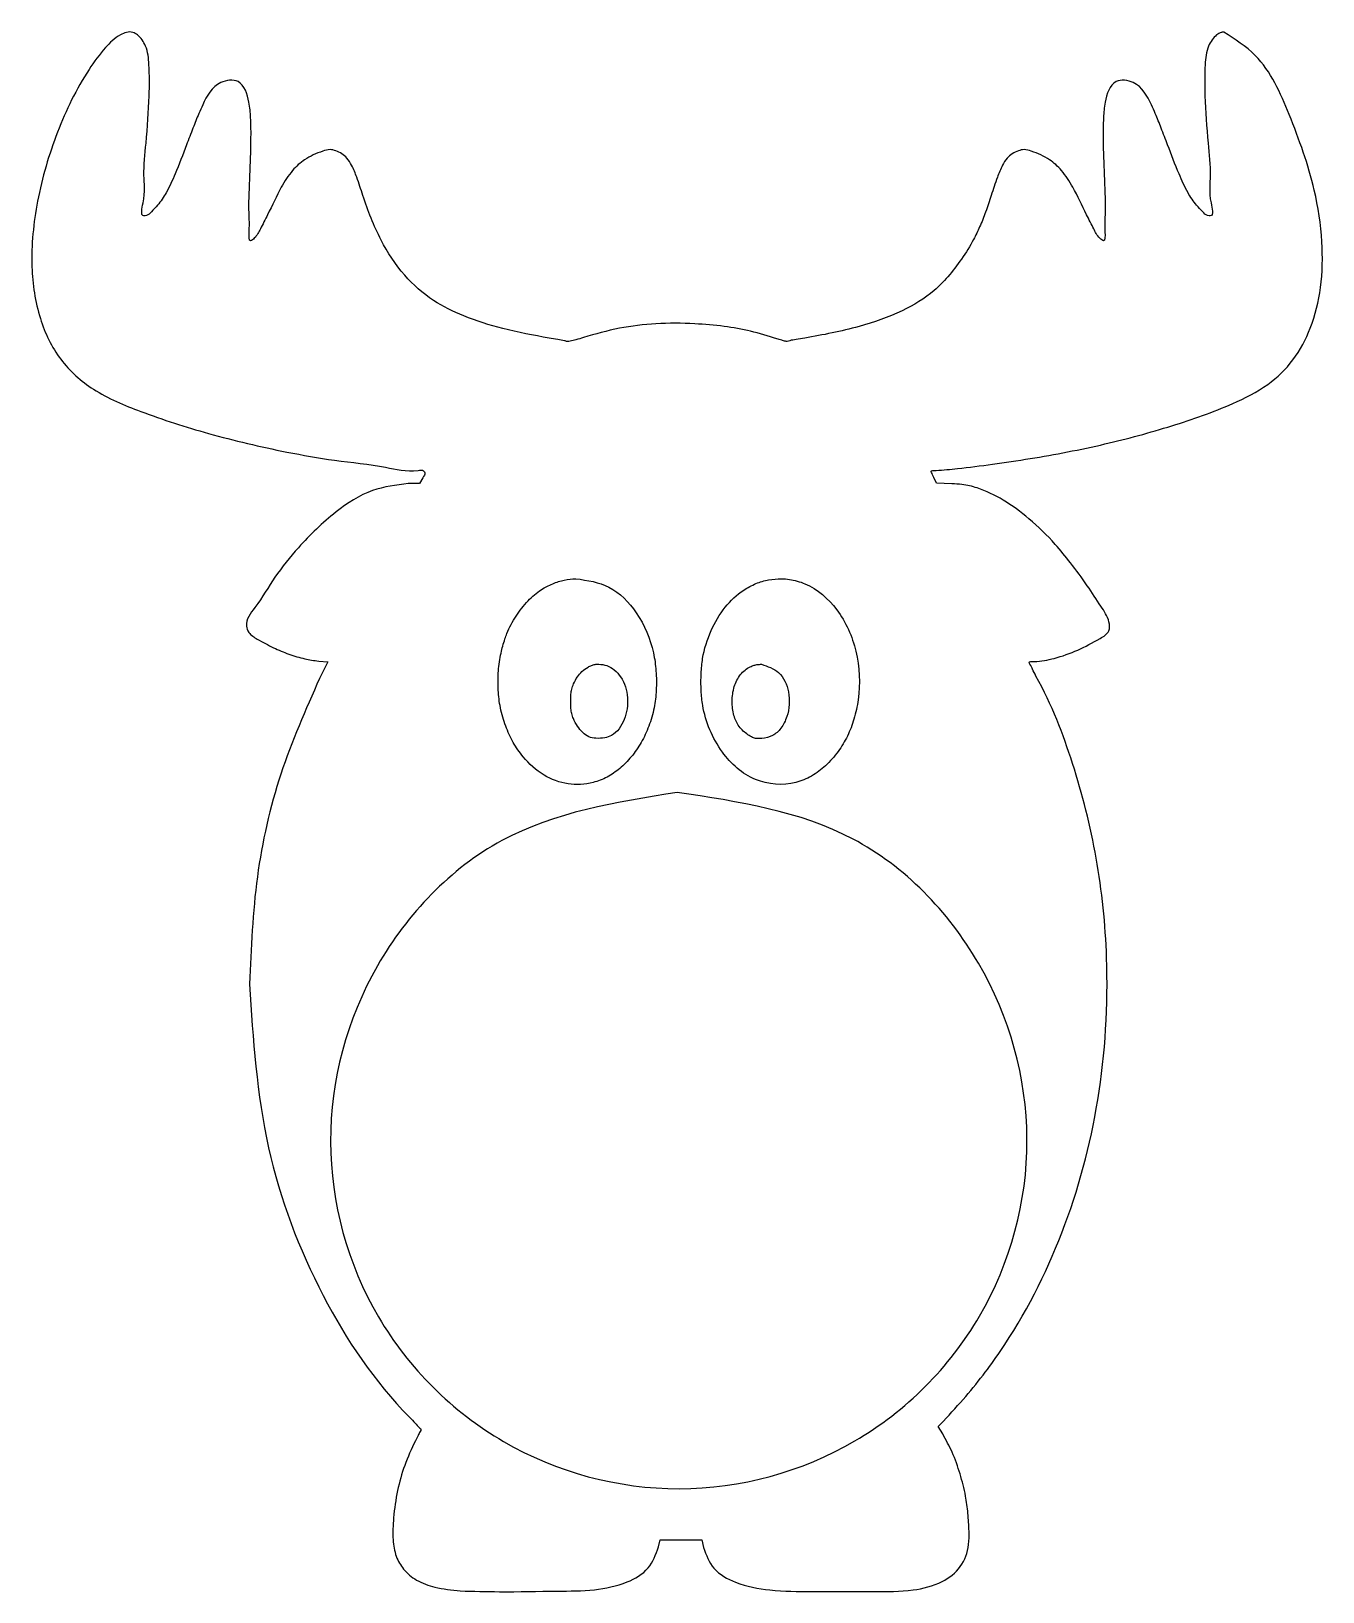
# Model space of a CAD drawing. Extents: x 11.6 to 47.4, y 18.5 to 61.8.
import ezdxf

# ---------------------------------------------------------------- set-up
doc = ezdxf.new("R2010")
doc.units = 0
doc.layers.add('Capa_1', color=7, linetype='CONTINUOUS')

msp = doc.modelspace()

# ---------------------------------------------------------------- linework, layer by layer
at = {"layer": 'Capa_1', "color": 7}
for p, q in [((44.662061, 61.750753), (44.662037, 61.750657)), ((22.468351, 49.400492), (22.380068, 49.241025)), ((36.704564, 49.250494), (36.629763, 49.403717)), ((22.380068, 49.241025), (22.066637, 49.241025)), ((37.125757, 49.230518), (36.704564, 49.250494)), ((26.71151, 46.60251), (26.711497, 46.60251)), ((32.40944, 46.600922), (32.409426, 46.600922)), ((19.585171, 44.317269), (19.840036, 44.297425)), ((19.840036, 44.297425), (19.609896, 43.84)), ((27.343976, 44.235137), (27.343976, 44.235137)), ((31.849624, 44.229528), (31.849624, 44.229528)), ((29.518255, 40.680537), (29.518255, 40.680537)), ((36.750263, 23.104597), (36.813323, 23.170782)), ((36.872638, 22.905045), (36.750263, 23.104597)), ((28.999556, 19.771548), (29.04326, 19.96648)), ((29.04326, 19.96648), (29.623417, 19.96648)), ((29.623417, 19.96648), (30.203574, 19.96648)), ((30.203574, 19.96648), (30.248402, 19.757311)), ((23.507166, 18.551504), (23.507166, 18.551379))]:
    msp.add_line(p, q, dxfattribs=at)
for points, knots in [([(44.662037, 61.750657), (44.654234, 61.750304), (44.63871, 61.749601), (44.615687, 61.746519), (44.551456, 61.733845), (44.446645, 61.666586), (44.327202, 61.534018), (44.180487, 61.266814), (44.124036, 60.730339), (44.135651, 59.831401), (44.203103, 58.829033), (44.320753, 57.781661), (44.225949, 57.250735), (44.400573, 56.636879), (44.172635, 56.662382), (44.059554, 56.789985), (43.862131, 56.985949), (43.633791, 57.33895), (43.37633, 57.902833), (43.147774, 58.509478), (42.934995, 59.068316), (42.786931, 59.440347), (42.58829, 59.890774), (42.32296, 60.382066), (41.552712, 60.475048), (41.367837, 59.862931), (41.316902, 59.322898), (41.316255, 58.634784), (41.342804, 57.806404), (41.390915, 56.881057), (41.351902, 56.426608), (41.382502, 55.897149), (41.157776, 56.090105), (41.045818, 56.327376), (40.787674, 56.812851), (40.539984, 57.37068), (40.207376, 57.900959), (39.886748, 58.191207), (39.591111, 58.351173), (39.35557, 58.442855), (39.141927, 58.508004), (38.957332, 58.461584), (38.799529, 58.381245), (38.638327, 58.252721), (38.504402, 58.023687), (38.363239, 57.674222), (38.224225, 57.235538), (38.071634, 56.773579), (37.90913, 56.366262), (37.698007, 55.924883), (37.406568, 55.459429), (37.044332, 54.98321), (36.528256, 54.453251), (35.695511, 53.962966), (34.478697, 53.53003), (33.476662, 53.343319), (32.833328, 53.229309), (32.668246, 53.210696), (32.571893, 53.173861), (32.495662, 53.184764), (32.402172, 53.211442), (32.083494, 53.312566), (31.559309, 53.471746), (30.795987, 53.606066), (29.91912, 53.681352), (28.946109, 53.687997), (27.908369, 53.563813), (27.178586, 53.364669), (26.729155, 53.224364), (26.582667, 53.186236), (26.472663, 53.167978), (26.361043, 53.20898), (26.1907, 53.23039), (25.618893, 53.330546), (24.736527, 53.493991), (23.658194, 53.837672), (22.707612, 54.292725), (21.906016, 55.009462), (21.247949, 56.01472), (20.886606, 56.965052), (20.665671, 57.674291), (20.524109, 58.023676), (20.390244, 58.252722), (20.229034, 58.381244), (20.071235, 58.461584), (19.886639, 58.508004), (19.672995, 58.442855), (19.437453, 58.351173), (19.141816, 58.191208), (18.821189, 57.900958), (18.488579, 57.370681), (18.240899, 56.812842), (17.982724, 56.327363), (17.870707, 56.0901), (17.645934, 55.897151), (17.676535, 56.426592), (17.637514, 56.881066), (17.685634, 57.806401), (17.712196, 58.634785), (17.711626, 59.322894), (17.660743, 59.862943), (17.475803, 60.475057), (16.705526, 60.382075), (16.440155, 59.89078), (16.241505, 59.440348), (16.093442, 59.068316), (15.880666, 58.509477), (15.652105, 57.902834), (15.394649, 57.33895), (15.166308, 56.985954), (14.968912, 56.790006), (14.855888, 56.662381), (14.627985, 56.636884), (14.802625, 57.250746), (14.707816, 57.781658), (14.82545, 58.829024), (14.892954, 59.831453), (14.904411, 60.730236), (14.848218, 61.266981), (14.70112, 61.533806), (14.582598, 61.667287), (14.378256, 61.792001), (14.008077, 61.659329), (13.620994, 61.27836), (12.978328, 60.398189), (12.29593, 58.980493), (11.750568, 57.130341), (11.57266, 55.36842), (11.789421, 53.852938), (12.367998, 52.641035), (13.371892, 51.746951), (14.815141, 51.154149), (16.604567, 50.57635), (18.41094, 50.154593), (20.047139, 49.863054), (21.285516, 49.7492), (22.057413, 49.54513), (22.476366, 49.628115), (22.554729, 49.508693), (22.50343, 49.444433), (22.468351, 49.400492)], [0, 0, 0, 0, 0.023422, 0.046596, 0.069629, 0.219428, 0.405999, 0.603563, 1.122335, 1.990136, 3.302091, 4.197212, 4.963859, 5.321535, 5.39694, 5.567842, 5.817609, 6.237756, 6.814536, 7.677807, 8.180436, 8.610392, 8.874825, 9.671375, 10.148683, 10.794337, 11.218954, 11.846953, 12.819304, 13.78218, 14.39708, 14.641319, 14.763945, 15.073648, 15.513172, 16.365397, 16.927229, 17.37201, 17.645657, 17.929382, 18.136126, 18.29652, 18.484525, 18.667071, 18.905562, 19.268638, 19.799162, 20.284581, 20.728201, 21.113752, 21.750975, 22.371472, 22.906731, 23.959916, 25.231463, 26.767829, 27.011229, 27.190421, 27.266778, 27.312746, 27.417629, 27.559458, 28.314846, 29.059721, 29.879246, 30.953327, 31.973621, 33.002744, 33.219672, 33.383516, 33.459879, 33.547119, 33.732336, 33.975625, 35.287793, 36.421011, 37.363494, 38.427413, 39.600296, 40.93397, 41.464496, 41.827572, 42.066061, 42.248607, 42.43661, 42.597005, 42.803749, 43.087475, 43.361123, 43.805903, 44.367735, 45.219959, 45.659499, 45.969235, 46.091888, 46.336127, 46.951027, 47.913903, 48.886255, 49.514254, 49.938866, 50.584535, 51.061903, 51.858473, 52.122907, 52.552863, 53.055492, 53.918763, 54.495542, 54.91569, 55.165437, 55.33629, 55.411661, 55.769337, 56.535985, 57.431105, 58.743059, 59.61086, 60.129634, 60.327199, 60.51377, 60.663565, 61.014434, 61.554748, 62.312278, 64.257721, 66.248346, 68.073939, 69.526892, 70.790878, 72.017732, 73.461906, 75.435443, 77.666111, 79.01093, 80.436727, 81.338516, 81.493294, 81.561277, 81.708297, 81.708297, 81.708297, 81.708297]), ([(36.629763, 49.403717), (36.616083, 49.430852), (36.591784, 49.479049), (36.57534, 49.533978), (36.545422, 49.579984), (36.583627, 49.597752), (36.626934, 49.601455), (36.866637, 49.610296), (37.406639, 49.66355), (38.277025, 49.775391), (39.643899, 49.977301), (41.311658, 50.29559), (43.189511, 50.805823), (44.706407, 51.336553), (45.871956, 51.916438), (46.625682, 52.642827), (47.116629, 53.580926), (47.39013, 54.702572), (47.41062, 55.998771), (47.167265, 57.63449), (46.537299, 59.352159), (45.817856, 61.008192), (44.971202, 61.55214), (44.662061, 61.750753)], [0, 0, 0, 0, 0.088789, 0.157703, 0.192059, 0.213884, 0.262755, 0.330323, 0.922945, 1.902829, 2.955603, 5.070842, 6.990707, 8.787555, 9.890502, 10.866772, 11.871141, 13.026281, 14.298875, 15.739445, 17.949709, 19.837327, 20.922955, 20.922955, 20.922955, 20.922955]), ([(22.066637, 49.241025), (21.730709, 49.19752), (21.002306, 49.103188), (19.966001, 48.423789), (19.096788, 47.579058), (18.353142, 46.658161), (17.942652, 45.938736), (17.517405, 45.418091), (17.654421, 45.066878), (17.947074, 44.888304), (18.315003, 44.689128), (18.756412, 44.507304), (19.174844, 44.376219), (19.455567, 44.335888), (19.585171, 44.317269)], [0, 0, 0, 0, 1.005272, 2.179765, 3.617368, 4.663661, 5.667916, 6.233259, 6.420486, 6.720455, 7.227404, 7.689455, 8.146801, 8.539029, 8.539029, 8.539029, 8.539029]), ([(36.813323, 23.170782), (37.025389, 23.398827), (37.434046, 23.838276), (37.985527, 24.510922), (39.035651, 25.967165), (40.311165, 28.464828), (41.306621, 32.182233), (41.512796, 35.714227), (41.199906, 38.84409), (40.520824, 41.487724), (39.87545, 43.166411), (39.357906, 44.081599), (39.328606, 44.196116), (39.245102, 44.290323), (39.297792, 44.304001), (39.343992, 44.3062), (39.575479, 44.309875), (40.006946, 44.390225), (40.630863, 44.611872), (41.106745, 44.873649), (41.514122, 45.108926), (41.488721, 45.500543), (41.214696, 45.888081), (40.868161, 46.442582), (40.440864, 47.011914), (39.924555, 47.652068), (39.311812, 48.249842), (38.586531, 48.787412), (38.011786, 49.061087), (37.619424, 49.180305), (37.384698, 49.216659), (37.218934, 49.225531), (37.125757, 49.230518)], [0, 0, 0, 0, 0.934081, 1.799998, 2.607279, 6.318346, 10.129526, 14.079111, 16.855632, 19.554141, 22.180578, 22.39488, 22.551151, 22.615624, 22.637008, 22.689932, 22.763825, 23.319894, 24.011706, 24.712419, 25.02711, 25.27851, 25.764753, 26.448603, 27.239822, 27.898268, 28.914674, 29.798516, 30.596114, 30.808674, 31.026693, 31.306554, 31.306554, 31.306554, 31.306554]), ([(26.711497, 46.60251), (27.030849, 46.555005), (27.700027, 46.455462), (28.480192, 45.641132), (28.840219, 44.782004), (28.941981, 44.035619), (28.948438, 43.526177), (28.887972, 43.008784), (28.74509, 42.522356), (28.535668, 42.061986), (28.26153, 41.667683), (27.944934, 41.338514), (27.585401, 41.093507), (27.105796, 40.904963), (26.482248, 40.866215), (25.786499, 41.131973), (25.293552, 41.580695), (24.960777, 42.062662), (24.750952, 42.522887), (24.608993, 43.009974), (24.548604, 43.52766), (24.555594, 44.036502), (24.608427, 44.446661), (24.686207, 44.737616), (24.740347, 44.919107), (24.84072, 45.205251), (25.04348, 45.571004), (25.36162, 45.983756), (25.710193, 46.289416), (26.059794, 46.46847), (26.384116, 46.576184), (26.603888, 46.593856), (26.71151, 46.60251)], [0, 0, 0, 0, 0.945475, 1.981169, 3.194677, 3.696494, 4.23299, 4.719629, 5.25348, 5.747296, 6.230634, 6.687127, 7.110343, 7.52507, 8.222094, 8.928138, 9.700022, 10.184203, 10.678319, 11.210846, 11.699714, 12.235998, 12.734747, 12.93496, 13.138948, 13.302917, 13.843934, 14.383448, 14.861775, 15.219545, 15.55601, 15.878891, 15.878891, 15.878891, 15.878891]), ([(32.409426, 46.600922), (32.481829, 46.596562), (32.627861, 46.587768), (32.845004, 46.539027), (33.346185, 46.368145), (34.04092, 45.755362), (34.550631, 44.585902), (34.601468, 43.506626), (34.43137, 42.723566), (34.247026, 42.237679), (33.981644, 41.80002), (33.651796, 41.415648), (33.252421, 41.118375), (32.609905, 40.848208), (31.606012, 40.926997), (30.645305, 41.802365), (30.24888, 42.761297), (30.174404, 43.521653), (30.17385, 43.955864), (30.223833, 44.522029), (30.425943, 45.158548), (30.808345, 45.816534), (31.26136, 46.246043), (31.689595, 46.474209), (32.046223, 46.587065), (32.289129, 46.596332), (32.40944, 46.600922)], [0, 0, 0, 0, 0.217298, 0.438275, 0.665163, 1.802328, 3.069276, 4.41276, 4.962391, 5.466884, 5.964094, 6.490829, 6.976936, 7.443569, 8.563324, 9.758236, 11.160373, 11.570086, 12.04673, 12.461276, 13.271212, 14.026028, 14.725208, 15.108767, 15.475421, 15.835242, 15.835242, 15.835242, 15.835242]), ([(27.343976, 44.235137), (27.31024, 44.233398), (27.242502, 44.229906), (27.142786, 44.202134), (27.0177, 44.139605), (26.877397, 44.04009), (26.739103, 43.8791), (26.656617, 43.706469), (26.591156, 43.546461), (26.565913, 43.382023), (26.56741, 43.202354), (26.567435, 43.02214), (26.59091, 42.860771), (26.650681, 42.694841), (26.7473, 42.512423), (26.890995, 42.342239), (27.061253, 42.206505), (27.280526, 42.172045), (27.496165, 42.180138), (27.824536, 42.282167), (28.094866, 42.709526), (28.186934, 43.300846), (28.038597, 43.800951), (27.788258, 44.077686), (27.575573, 44.20903), (27.419535, 44.22662), (27.343976, 44.235137)], [0, 0, 0, 0, 0.101121, 0.203043, 0.307637, 0.519626, 0.714659, 0.936941, 1.090763, 1.231408, 1.432223, 1.629455, 1.771725, 1.918635, 2.156587, 2.386222, 2.585686, 2.792408, 3.033577, 3.232872, 3.799174, 4.408173, 5.014464, 5.277101, 5.517567, 5.743336, 5.743336, 5.743336, 5.743336]), ([(31.849624, 44.229528), (31.816016, 44.228967), (31.747368, 44.227822), (31.643744, 44.203673), (31.468712, 44.13461), (31.247036, 43.952262), (31.074212, 43.605498), (31.025108, 43.209869), (31.06628, 42.825779), (31.214111, 42.491807), (31.424465, 42.307888), (31.590664, 42.198648), (31.724635, 42.164345), (31.914583, 42.178048), (32.170234, 42.231485), (32.418343, 42.461004), (32.616214, 42.872987), (32.661429, 43.437108), (32.395787, 44.049523), (32.023195, 44.172322), (31.849624, 44.229528)], [0, 0, 0, 0, 0.100604, 0.205501, 0.31695, 0.663853, 1.035236, 1.452688, 1.843501, 2.184199, 2.518858, 2.666648, 2.776784, 2.926079, 3.235313, 3.538552, 3.900697, 4.586605, 5.191395, 5.718847, 5.718847, 5.718847, 5.718847]), ([(19.609896, 43.84), (19.224376, 42.966904), (18.445329, 41.202576), (17.796214, 38.33146), (17.711137, 36.363957), (17.668129, 35.369376)], [0, 0, 0, 0, 2.858928, 5.777232, 8.760502, 8.760502, 8.760502, 8.760502]), ([(29.518255, 40.680537), (31.218462, 40.422898), (34.568552, 39.915245), (38.272469, 36.105471), (39.200995, 32.765244), (39.20794, 31.071371), (39.208024, 31.052348), (39.216011, 29.358485), (38.300282, 25.977903), (34.621485, 22.300798), (29.575803, 20.925895), (24.527423, 22.284314), (20.834006, 25.958375), (19.454914, 31.012223), (20.804268, 36.021609), (24.475143, 39.87204), (27.820467, 40.408352), (29.518255, 40.680537)], [0, 0, 0, 0, 5.039304, 9.929449, 14.968895, 14.98369, 15.011168, 15.025963, 20.065451, 24.955636, 29.994982, 35.034257, 39.924376, 44.963793, 50.003239, 54.893386, 59.932691, 59.932691, 59.932691, 59.932691]), ([(17.668129, 35.369376), (17.768341, 33.843007), (17.964341, 30.857645), (19.53613, 26.721958), (21.160056, 24.301072), (22.254215, 23.21615), (22.339353, 23.100575), (22.433552, 23.030053), (22.379493, 22.951059), (22.340213, 22.849518), (22.173919, 22.539164), (21.956438, 22.04256), (21.751661, 21.323431), (21.656343, 20.62977), (21.624339, 20.016375), (21.703723, 19.520483), (21.932152, 19.125729), (22.3037, 18.815741), (22.85435, 18.622223), (23.270931, 18.577095), (23.507166, 18.551504)], [0, 0, 0, 0, 4.568976, 8.936274, 13.066431, 13.296567, 13.463878, 13.532302, 13.585341, 13.709899, 13.879117, 14.623939, 15.345534, 16.109822, 16.721085, 17.184896, 17.593203, 18.06156, 18.605021, 19.316901, 19.316901, 19.316901, 19.316901]), ([(30.248402, 19.757311), (30.324521, 19.548764), (30.484457, 19.110577), (31.213436, 18.720753), (32.14704, 18.541803), (33.437356, 18.535712), (34.756755, 18.542221), (35.971724, 18.529281), (36.819884, 18.739515), (37.415485, 19.185758), (37.606213, 19.741202), (37.605032, 20.248704), (37.57647, 20.698685), (37.509864, 21.23405), (37.361718, 21.799868), (37.156584, 22.381314), (36.963946, 22.736629), (36.872638, 22.905045)], [0, 0, 0, 0, 0.645724, 1.356755, 2.330052, 3.505681, 5.208106, 6.299144, 7.139089, 7.787869, 8.439718, 8.808673, 9.310457, 9.791519, 10.424556, 11.061482, 11.63542, 11.63542, 11.63542, 11.63542]), ([(23.507166, 18.551379), (23.870534, 18.542384), (24.765483, 18.520228), (26.002728, 18.549633), (27.193977, 18.55165), (28.064336, 18.728047), (28.765204, 19.127042), (28.923279, 19.561773), (28.999556, 19.771548)], [0, 0, 0, 0, 1.090066, 2.68475, 3.717122, 4.649476, 5.347047, 5.99754, 5.99754, 5.99754, 5.99754])]:
    msp.add_open_spline(points, degree=3, knots=knots, dxfattribs=at)

doc.saveas('drawing.dxf')
